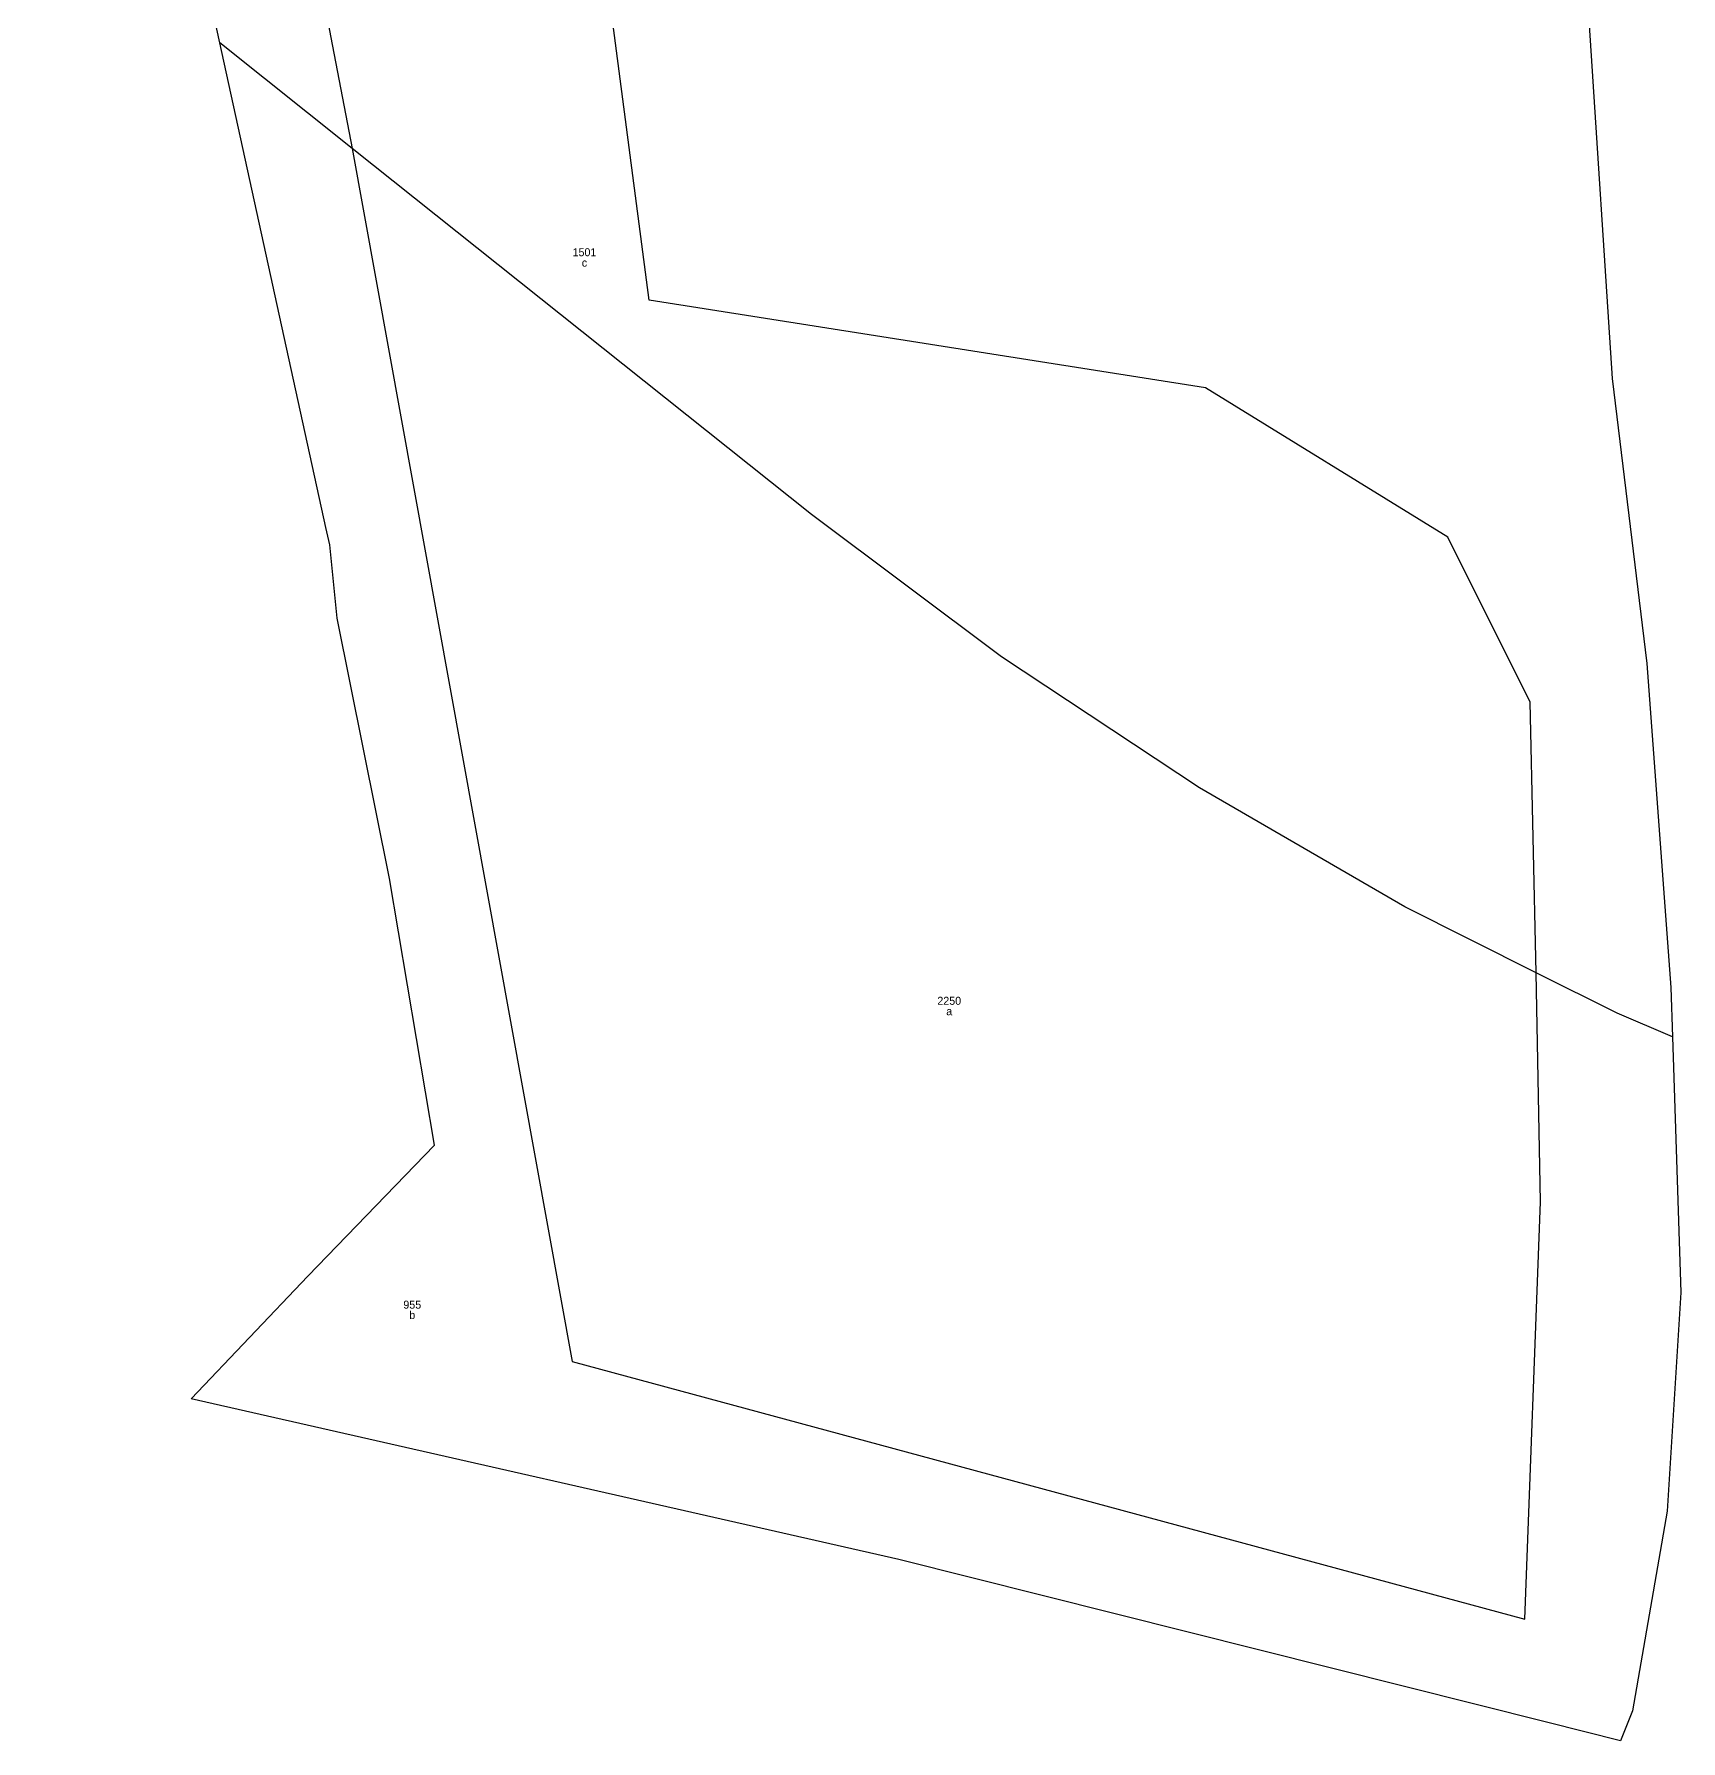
# Model space of a CAD drawing. Header units: metres. Extents: x 483640 to 483724, y 4631239 to 4631406.
# Drawn here: x 483640.2 to 483722.5, y 4631239.1 to 4631324.5 of the extents above; entities that cross this region are included whole.
import ezdxf
from ezdxf.enums import TextEntityAlignment as Align

# ---------------------------------------------------------------- set-up
doc = ezdxf.new("R2010")
doc.units = ezdxf.units.M

msp = doc.modelspace()

# ---------------------------------------------------------------- linework, layer by layer
at = {"layer": 'PG-LI'}
for p, q in [((483656.072, 4631318.7385), (483649.455, 4631324.0115)), ((483656.072, 4631318.7385), (483667.07, 4631258.0905)), ((483715.49, 4631266.0745), (483715.282, 4631277.535))]:
    msp.add_line(p, q, dxfattribs=at)
for points in [[(483715.282, 4631277.535), (483714.975, 4631291.0575), (483710.854, 4631299.299), (483698.749, 4631306.768), (483670.933, 4631311.1465), (483663.336, 4631369.043), (483661.9185, 4631372.4445), (483655.7375, 4631369.869), (483649.8135, 4631363.6875), (483648.526, 4631358.0215), (483656.072, 4631318.7385)], [(483715.282, 4631277.535), (483708.7175, 4631280.8295), (483698.442, 4631286.7735), (483688.5375, 4631293.317), (483679.038, 4631300.436), (483656.072, 4631318.7385)], [(483722.0855, 4631274.3205), (483719.3275, 4631275.5055), (483715.282, 4631277.535)], [(483667.07, 4631258.0905), (483714.717, 4631245.213), (483715.49, 4631266.0745)]]:
    msp.add_lwpolyline(points, dxfattribs=at)
at = {"layer": 'PG-LP'}
for p, q in [((483717.923, 4631324.8945), (483719.073, 4631307.2345)), ((483722.0855, 4631274.3205), (483722.5125, 4631261.5545))]:
    msp.add_line(p, q, dxfattribs=at)
for points in [[(483649.455, 4631324.0115), (483640.713, 4631363.9155), (483640.173, 4631366.3655), (483640.943, 4631367.0155), (483655.383, 4631379.2755), (483658.4035, 4631381.825), (483658.5535, 4631381.955), (483659.827, 4631383.033)], [(483722.5125, 4631261.5545), (483721.8325, 4631250.6245), (483720.0925, 4631240.6345), (483719.4925, 4631239.1345), (483715.8525, 4631240.0445), (483683.4125, 4631248.205), (483648.0225, 4631256.235), (483653.8625, 4631262.365), (483660.1925, 4631268.915), (483657.9425, 4631282.245), (483655.3325, 4631295.265), (483654.9525, 4631298.925), (483654.7625, 4631299.785), (483649.455, 4631324.0115)], [(483719.073, 4631307.2345), (483720.8025, 4631292.9945), (483722.0025, 4631276.7945), (483722.0855, 4631274.3205)]]:
    msp.add_lwpolyline(points, dxfattribs=at)

# ---------------------------------------------------------------- texts
at = {"layer": 'PG-AA'}
for s, p in [('c', (483667.69, 4631313.23)), ('a', (483685.93, 4631275.81)), ('b', (483659.08, 4631260.62))]:
    msp.add_text(s, height=0.4, dxfattribs=at).set_placement(p, align=Align.TOP_CENTER)
at = {"layer": 'PG-AS'}
for s, p in [('1501', (483667.69, 4631313.23)), ('2250', (483685.93, 4631275.81)), ('955', (483659.08, 4631260.62))]:
    msp.add_text(s, height=0.4, dxfattribs=at).set_placement(p, align=Align.BOTTOM_CENTER)

doc.saveas('drawing.dxf')
